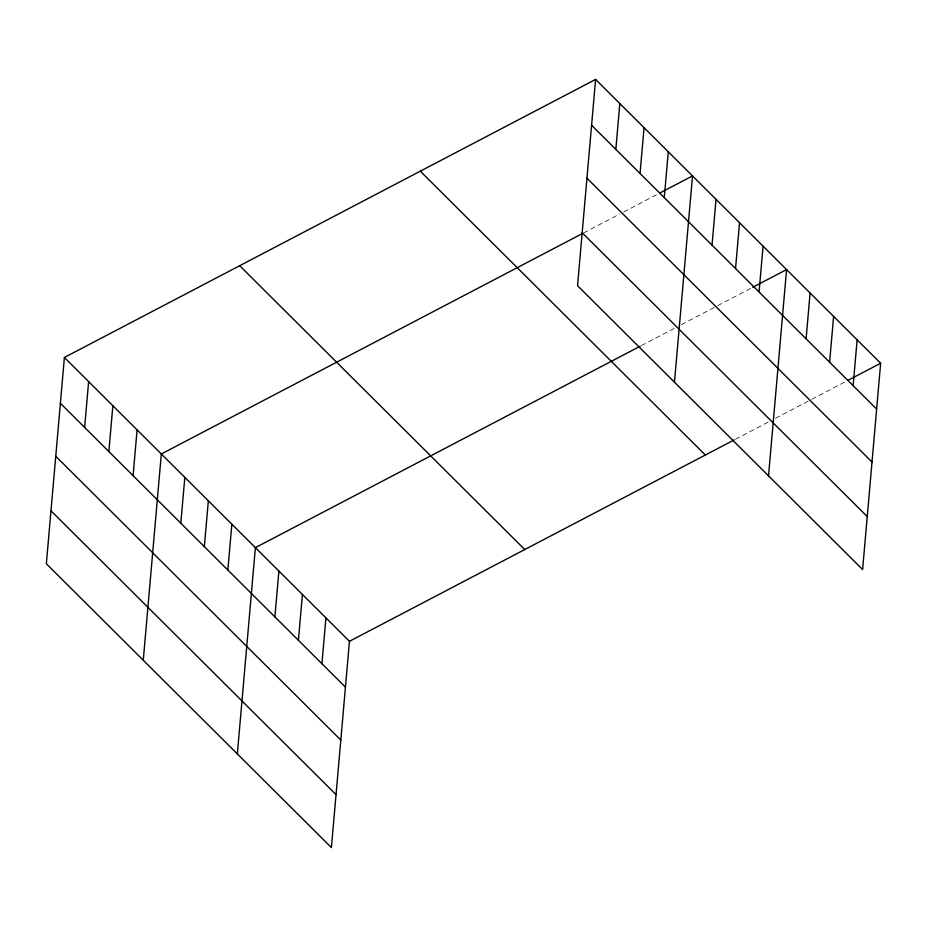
<?xml version="1.0" encoding="UTF-8"?>
<svg xmlns="http://www.w3.org/2000/svg" width="927" height="927" viewBox="0 0 927 927"><rect width="100%" height="100%" fill="white"/><g stroke="black" fill="none" stroke-linecap="round" stroke-linejoin="round"><path stroke-width="0.7" stroke-dasharray="4.63 3.48" d="M583.581 232.944L619.896 213.94M623.651 211.97L657.452 194.276M641.333 345.609L675.146 327.915M681.403 324.635L716.467 306.281M717.718 305.632L751.519 287.938M735.401 439.271L769.213 421.576M775.47 418.297L810.534 399.943M811.785 399.294L845.586 381.6"/><path stroke-width="1.39" d="M64.392 357.474L46.35 563.755L331.402 847.579L349.456 641.299L64.392 357.474L595.597 79.421L880.65 363.245L862.608 569.526L577.544 285.701L595.597 79.421M84.624 427.417L88.633 381.6M108.853 451.542L112.862 405.725M133.082 475.667L137.092 429.85M143.268 660.256L161.321 453.975L582.33 233.592M180.823 523.21L184.832 477.393M204.346 546.629L208.355 500.8M227.857 570.035L231.866 524.218M237.335 753.918L255.388 547.637L640.082 346.269M274.89 616.872L278.9 571.055M298.413 640.29L302.422 594.462M321.924 663.697L325.933 617.88M615.818 149.363L619.827 103.546M640.047 173.488L644.056 127.671M664.277 197.613L668.286 151.796M674.462 382.202L692.515 175.921L659.954 192.967M712.017 245.157L716.026 199.34M735.54 268.575L739.549 222.747M759.051 291.993L763.06 246.165M768.529 475.864L786.583 269.583L752.77 287.277M806.096 338.818L810.094 293.002M829.607 362.237L833.616 316.408M853.13 385.655L857.127 339.827M349.456 641.299L734.149 439.931M848.101 380.279L880.65 363.245M591.588 125.238L876.641 409.062M586.953 178.193L872.006 462.017M582.179 232.747L867.232 516.571M420.302 171.182L705.354 455.006M239.687 265.713L524.752 549.537M60.394 403.291L345.447 687.116M55.759 456.246L340.812 740.07M50.985 510.8L336.037 794.624"/></g></svg>
